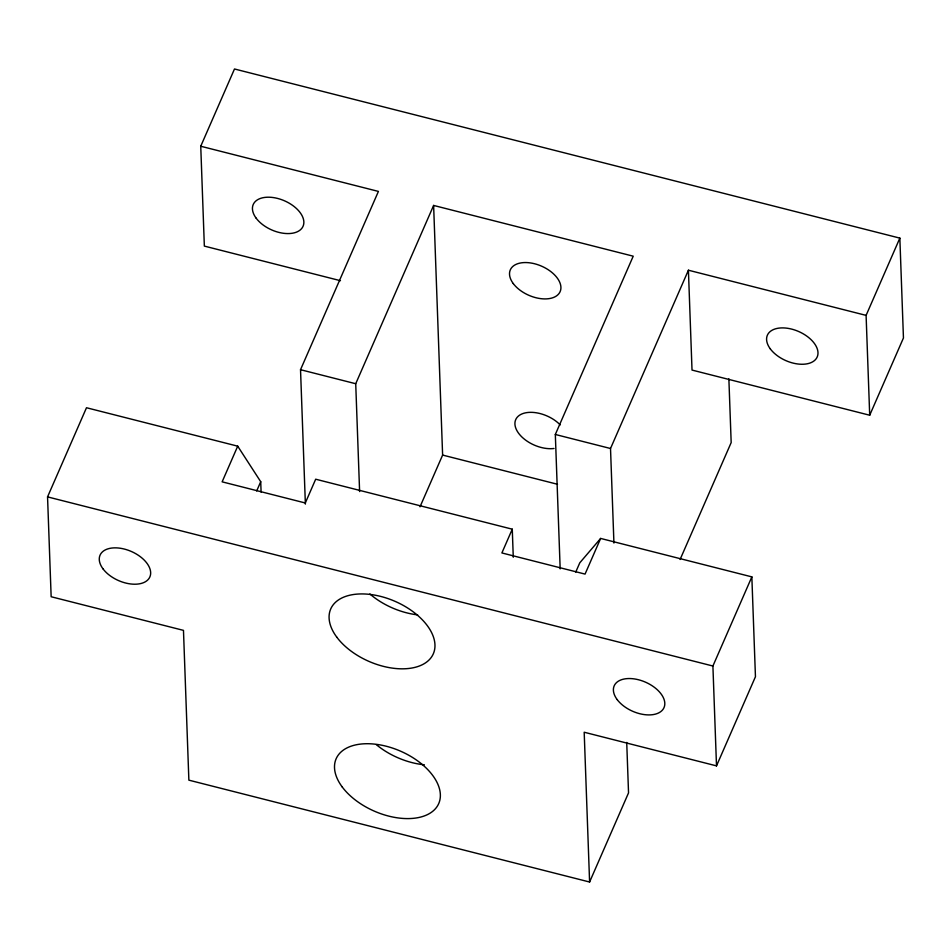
<?xml version="1.0" encoding="UTF-8"?>
<svg xmlns="http://www.w3.org/2000/svg" width="951" height="951" viewBox="0 0 951 951"><rect width="100%" height="100%" fill="white"/><g stroke="black" fill="none" stroke-linecap="round" stroke-linejoin="round"><path stroke-width="1.43" d="M626.721 742.446L628.54 792.872L589.596 882.017L188.869 780.153L183.472 630.37L51.152 596.741L47.55 496.886L86.493 407.741L237.714 446.174L260.717 481.705L261.097 492.083M340.47 280.7L204.346 246.095L200.744 146.24L234.493 68.983L899.848 238.119L903.45 337.974L869.701 415.23L692.019 370.07L688.417 270.215L866.099 315.375L869.701 415.23M237.714 446.174L222.13 481.836L305.307 502.984L315.684 479.209L512.268 529.184L513.278 557.238M305.378 504.113L300.528 369.701L378.415 191.413L200.744 146.24M256.687 490.954L260.717 481.705M359.609 491.56L355.722 383.728L433.62 205.44L633.223 256.188L555.325 434.476L560.175 568.888M420.021 506.788L442.619 455.077L433.62 205.44M512.268 529.184L501.89 552.947L585.055 574.095L600.64 538.432L751.849 576.877L755.451 676.732L716.507 765.876L584.187 732.234L589.596 882.017M613.93 543.045L610.518 448.503L688.417 270.215M575.747 572.062L579.789 562.814L600.64 538.432M680.096 559.485L731.176 442.584L728.87 378.819M716.507 765.876L712.905 666.021L751.849 576.877M866.099 315.375L899.848 238.119M300.528 369.701L355.722 383.728M555.325 434.476L610.518 448.503M442.619 455.077L557.5 484.273M47.55 496.886L712.905 666.021M554.005 448.48A27.187 15.905 23.6 0 1 519.401 434.286A27.187 15.905 23.6 0 1 525.011 412.948A27.187 15.905 23.6 0 1 560.21 424.907M417.644 614.869A55.978 32.738 23.6 0 1 369.868 593.971M424.384 764.794A55.978 32.738 23.6 0 1 376.311 744.633M256.188 218.219A27.187 15.905 23.6 0 0 300.718 229.536A27.187 15.905 23.6 0 0 277.537 198.414A27.187 15.905 23.6 0 0 256.188 218.219M770.334 348.91A27.187 15.905 23.6 0 0 814.852 360.227A27.187 15.905 23.6 0 0 791.672 329.105A27.187 15.905 23.6 0 0 770.334 348.91M513.267 283.564A27.187 15.905 23.6 0 0 557.785 294.881A27.187 15.905 23.6 0 0 534.605 263.76A27.187 15.905 23.6 0 0 513.267 283.564M103.005 568.853A27.187 15.905 23.6 0 0 147.524 580.181A27.187 15.905 23.6 0 0 124.343 549.06A27.187 15.905 23.6 0 0 103.005 568.853M617.14 699.556A27.187 15.905 23.6 0 0 661.67 710.872A27.187 15.905 23.6 0 0 638.49 679.751A27.187 15.905 23.6 0 0 617.14 699.556M336.82 637.206A55.978 32.738 23.6 0 0 428.497 660.505A55.978 32.738 23.6 0 0 380.769 596.432A55.978 32.738 23.6 0 0 336.82 637.206M342.229 786.976A55.978 32.738 23.6 0 0 433.894 810.288A55.978 32.738 23.6 0 0 386.165 746.214A55.978 32.738 23.6 0 0 342.229 786.976"/></g></svg>
